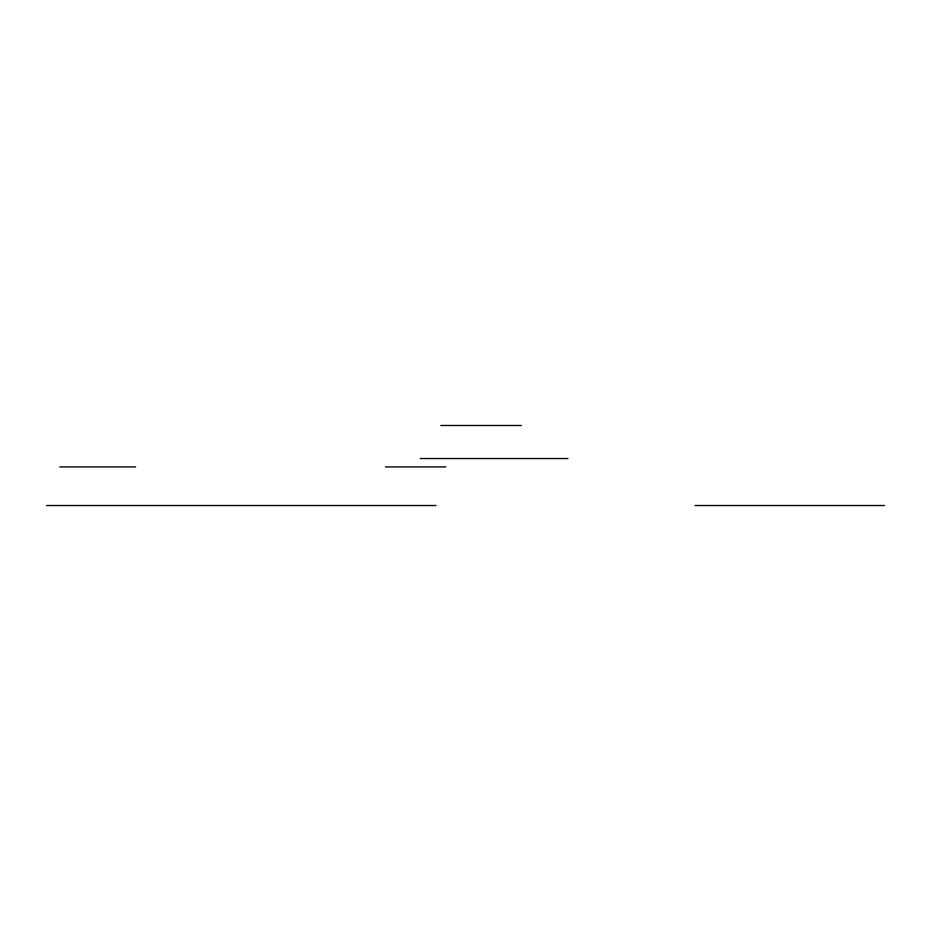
<?xml version="1.0" encoding="UTF-8"?>
<svg xmlns="http://www.w3.org/2000/svg" width="931" height="931" viewBox="0 0 931 931"><rect width="100%" height="100%" fill="white"/><g stroke="black" fill="none" stroke-linecap="round" stroke-linejoin="round"><path stroke-width="1.4" d="M440.817 425.479L521.36 425.479M420.253 458.529L567.968 458.529M59.805 466.92L135.67 466.92M385.399 466.92L445.821 466.92M46.55 505.521L435.976 505.521M695.108 505.521L884.45 505.521"/></g></svg>
